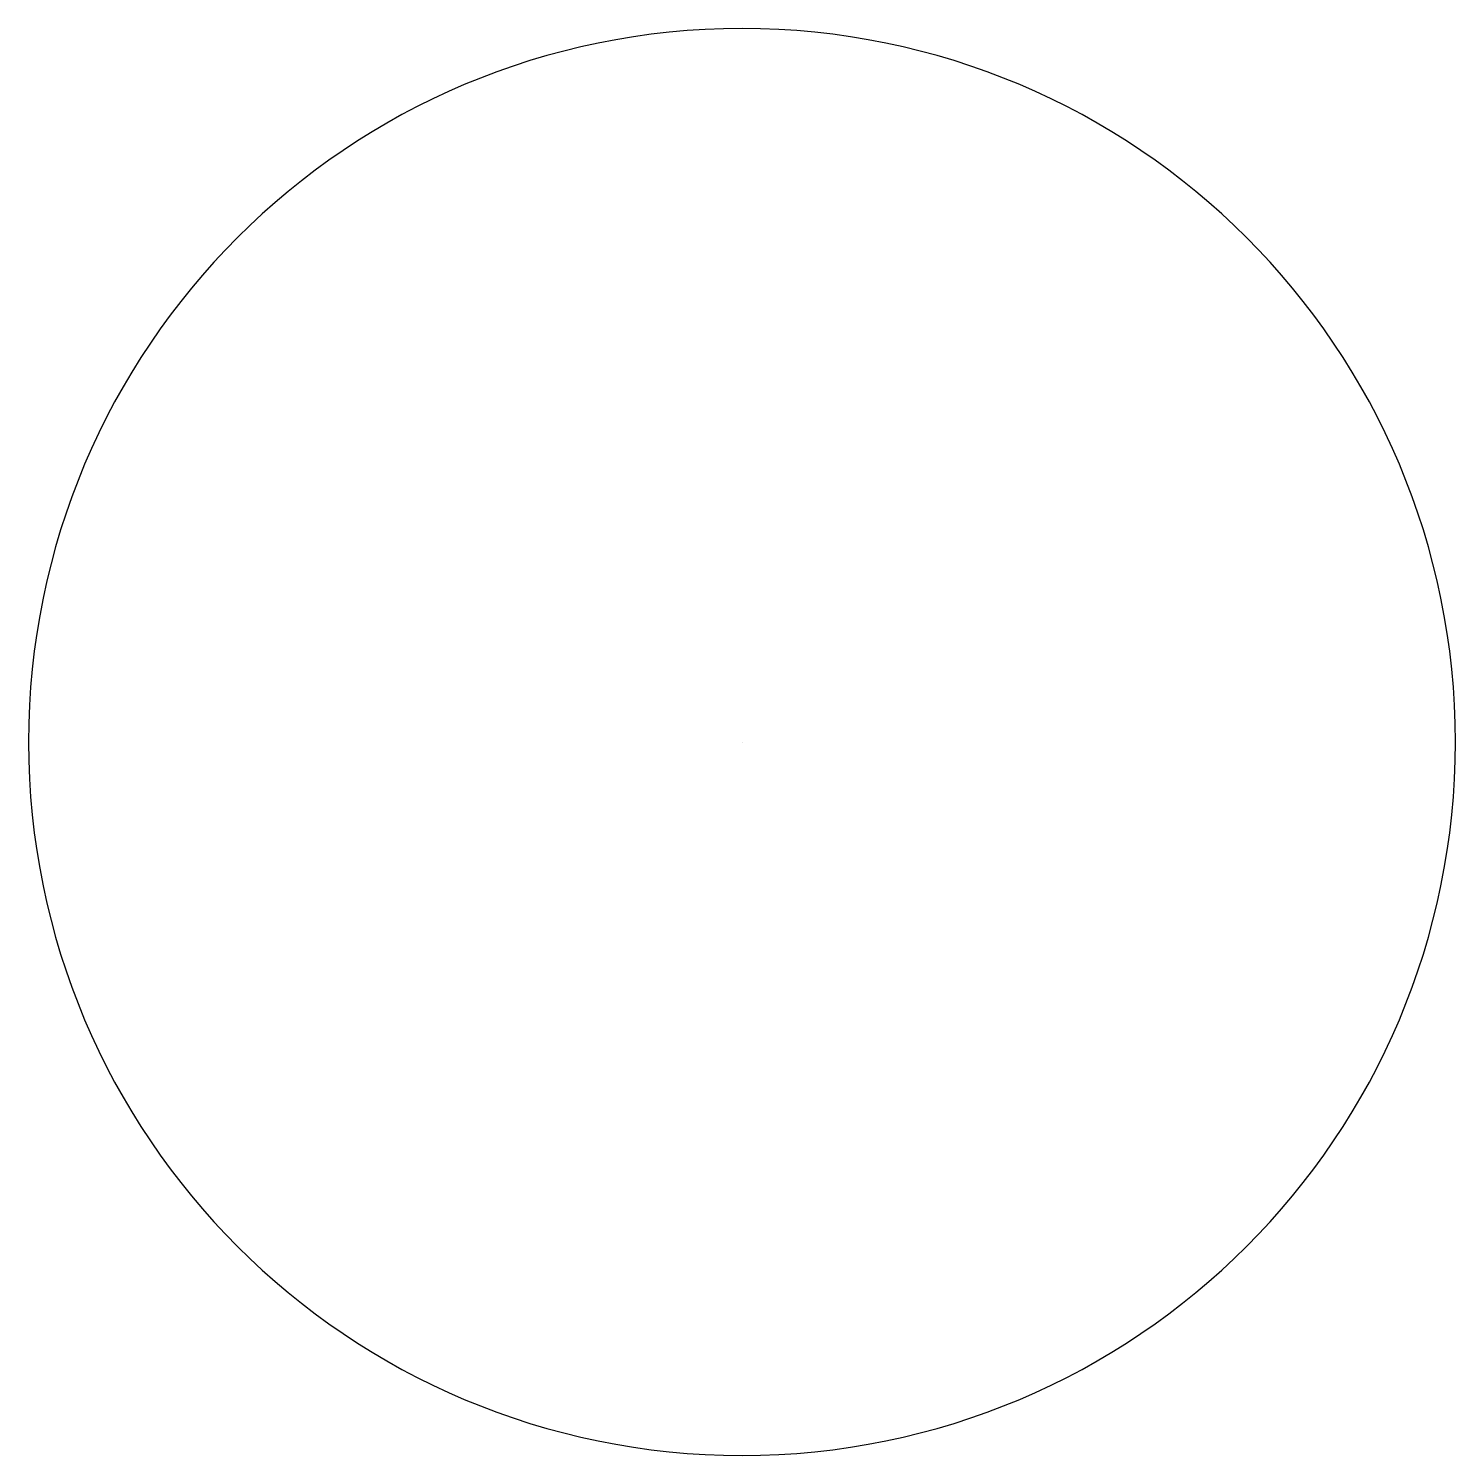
# Model space of a CAD drawing. Header units: metres. Extents: x -0.038 to 0.038, y -0.038 to 0.038.
import ezdxf

# ---------------------------------------------------------------- set-up
doc = ezdxf.new("R2010")
doc.units = ezdxf.units.M
doc.layers.add('3D_Signalmast_XS_Steel01', color=253, linetype='Continuous')

msp = doc.modelspace()

# ---------------------------------------------------------------- linework, layer by layer
at = {"layer": '3D_Signalmast_XS_Steel01'}
msp.add_polyline3d([(0, 0, 0.012038), (0, 0, -0.237962)], dxfattribs=at)
at = {"layer": '3D_Signalmast_XS_Steel01', "extrusion": (0, -2.22045e-16, -1)}
msp.add_circle((0, 0, 0.098), 0.038, dxfattribs=at)

doc.saveas('drawing.dxf')
